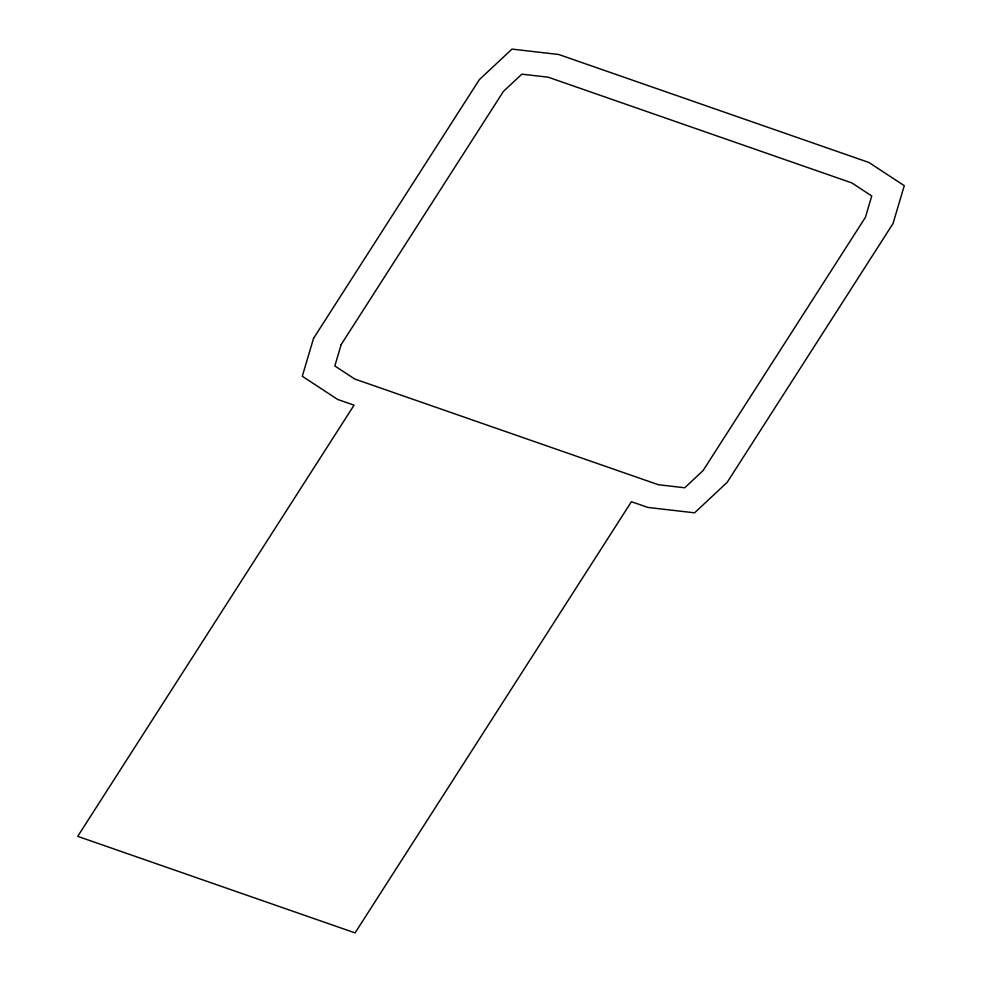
<?xml version="1.0" encoding="UTF-8"?>
<svg xmlns="http://www.w3.org/2000/svg" width="982" height="982" viewBox="0 0 982 982"><rect width="100%" height="100%" fill="white"/><g stroke="black" fill="none" stroke-linecap="round" stroke-linejoin="round"><path stroke-width="1.47" d="M313.565 338.324L302.296 376.253L337.636 399.441L354.072 405.161L77.725 836.345L355.067 932.9L631.414 501.716L647.862 507.436L694.593 512.825L727.196 482.322L893.006 223.601L904.275 185.672L868.935 162.484L558.721 54.489L511.978 49.1L479.376 79.616L313.565 338.324M341.184 344.572L334.825 365.955L354.76 379.027L658.37 484.727L684.724 487.772L703.112 470.562L865.388 217.366L871.746 195.97L851.811 182.898L548.202 77.197L521.847 74.166L503.459 91.363L341.184 344.572"/></g></svg>
